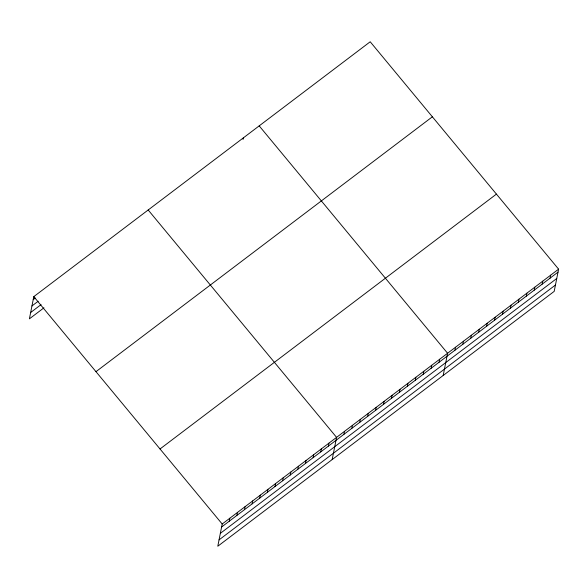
<?xml version="1.0" encoding="UTF-8"?>
<svg xmlns="http://www.w3.org/2000/svg" width="588" height="588" viewBox="0 0 588 588"><rect width="100%" height="100%" fill="white"/><g stroke="black" fill="none" stroke-linecap="round" stroke-linejoin="round"><path stroke-width="0.88" d="M558.6 269.15L222.198 524.011L217.795 546.23L554.197 291.369L558.6 269.15L370.205 41.77L33.803 296.631L29.4 318.85L43.96 307.818M243.035 139.385L243.329 137.886M229.232 521.218L229.82 518.234M236.854 515.441L237.449 512.457M244.483 509.664L245.071 506.68M252.105 503.887L252.7 500.902M259.734 498.117L260.322 495.125M267.356 492.34L267.952 489.348M274.986 486.563L275.574 483.571M282.608 480.786L283.195 477.794M290.229 475.008L290.825 472.017M297.859 469.231L298.447 466.24M305.481 463.454L306.076 460.463M313.11 457.677L313.698 454.686M320.732 451.9L321.327 448.916M328.361 446.123L328.949 443.139M332.176 459.581L336.571 437.362L148.176 209.975M343.914 434.341L344.502 431.349M351.844 428.329L352.433 425.345M359.775 422.324L360.363 419.34M367.698 416.319L368.294 413.327M375.629 410.306L376.224 407.322M383.56 404.301L384.155 401.317M391.49 398.296L392.078 395.305M399.421 392.284L400.009 389.3M407.352 386.279L407.94 383.295M415.275 380.274L415.87 377.283M423.206 374.262L423.801 371.278M431.136 368.257L431.732 365.273M439.067 362.252L439.655 359.261M443.19 375.475L447.586 353.256L259.19 125.876M454.928 350.235L455.516 347.251M462.852 344.23L463.447 341.238M470.782 338.218L471.378 335.233M478.713 332.213L479.308 329.229M486.644 326.208L487.231 323.216M494.574 320.195L495.162 317.211M502.505 314.19L503.093 311.206M510.428 308.185L511.023 305.194M518.359 302.173L518.954 299.189M526.289 296.168L526.885 293.184M534.22 290.163L534.808 287.172M542.151 284.151L542.739 281.167M550.081 278.146L550.669 275.162M33.207 299.615L35.287 298.043M31.95 305.958L38.191 301.232M30.657 312.5L41.057 304.621M95.969 371.667L432.371 116.806M160.024 448.975L496.426 194.114M221.61 526.995L558.012 272.141M220.353 533.345L556.755 278.484M219.052 539.88L555.454 285.026M33.803 296.631L222.198 524.011"/></g></svg>
